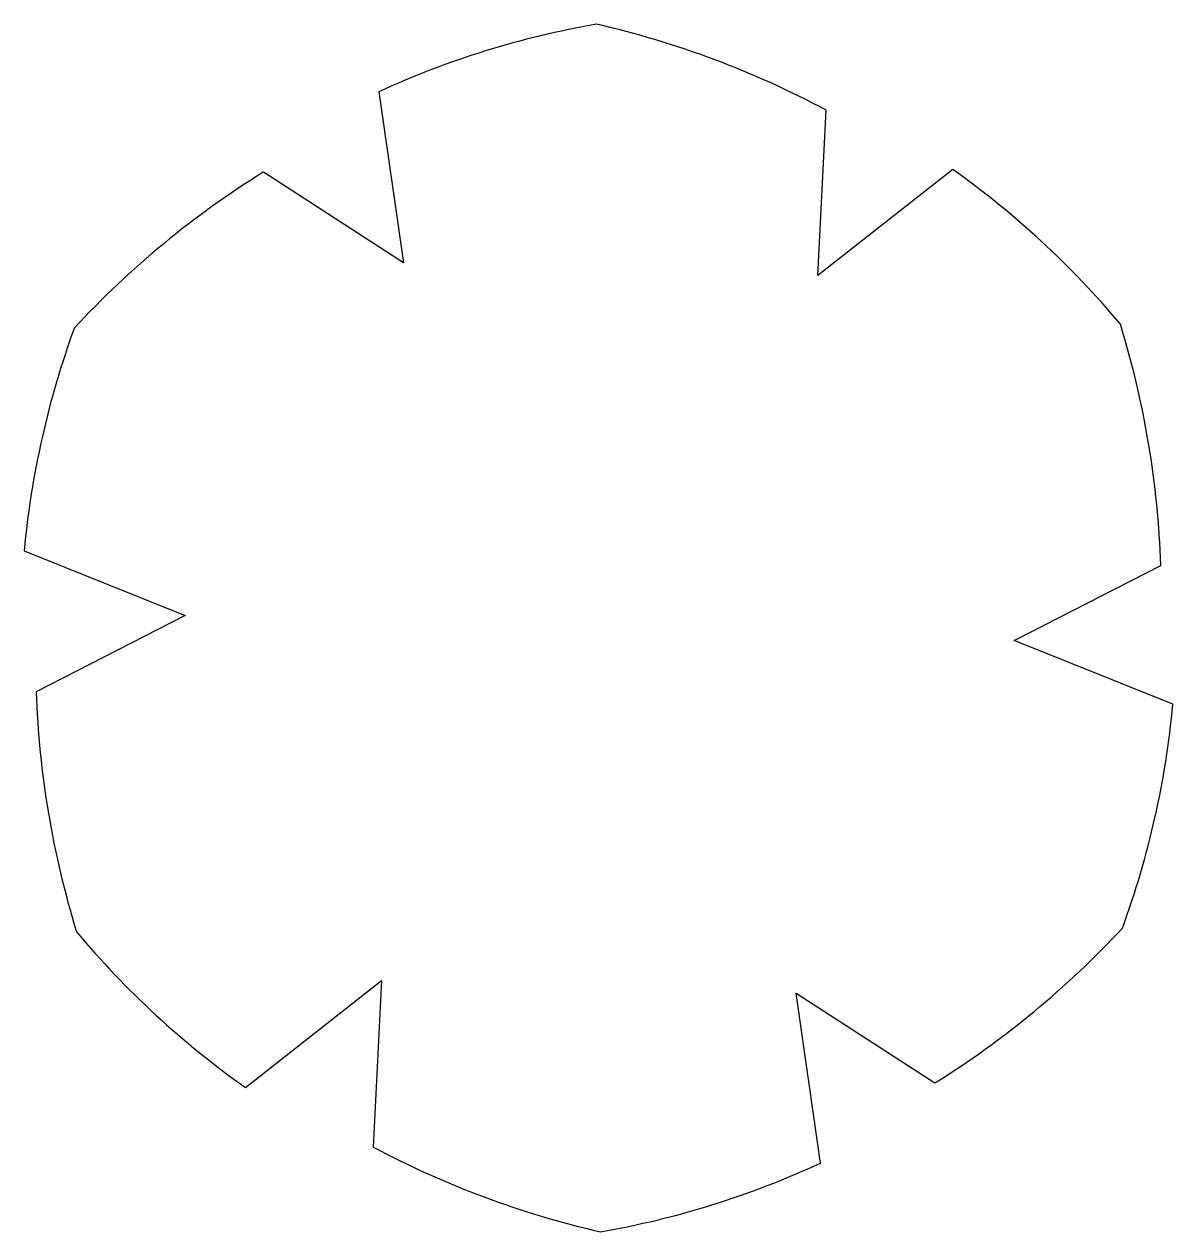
# Model space of a CAD drawing. Extents: x -1014 to 997, y -1043 to 1071.
import ezdxf

# ---------------------------------------------------------------- set-up
doc = ezdxf.new("R2010")
doc.units = 0
doc.header["$MEASUREMENT"] = 0
doc.layers.get('0').update_dxf_attribs({"linetype": 'CONTINUOUS'})

msp = doc.modelspace()

# ---------------------------------------------------------------- linework, layer by layer
for p, q in [((-392.6, 953.1), (-349.7, 653.7)), ((376, 631.6), (390.5, 920.7)), ((-349.7, 653.7), (-594.9, 812.2)), ((611.9, 817), (376, 631.6)), ((-1013.6, 149.4), (-731.7, 36.4)), ((719.6, -7.9), (976.1, 123.5)), ((-731.7, 36.4), (-992.6, -97.3)), ((997.2, -119.2), (719.6, -7.9)), ((-626.1, -790.1), (-388, -603.1)), ((-388, -603.1), (-402.6, -894.6)), ((380.2, -922.6), (337.6, -625.3)), ((337.6, -625.3), (580.7, -782.3))]:
    msp.add_line(p, q)
for centre, radius, start, end in [((256.8, -464.7), 1559.4, 99.9213, 114.6101), ((-371.4, -501.4), 1613.3, 61.8225, 77.1241), ((256.7, -558), 1613.3, 121.8628, 137.1241), ((-290.5, -454.8), 1559.4, 39.9213, 54.6422), ((539, 4.4), 1559.4, 159.9213, 174.6634), ((-636.4, 70.9), 1613.3, 1.8704, 17.1241), ((619.8, -42.4), 1613.3, 181.951, 197.1241), ((-555.6, 24.1), 1559.4, 339.9213, 354.7275), ((273.9, 483.3), 1559.4, 219.9213, 234.7487), ((-273.3, 586.5), 1613.3, 301.9586, 317.1241), ((354.8, 529.9), 1613.3, 241.9989, 257.1241), ((-273.4, 493.2), 1559.4, 279.9213, 294.7808)]:
    msp.add_arc(centre, radius, start, end)

doc.saveas('drawing.dxf')
